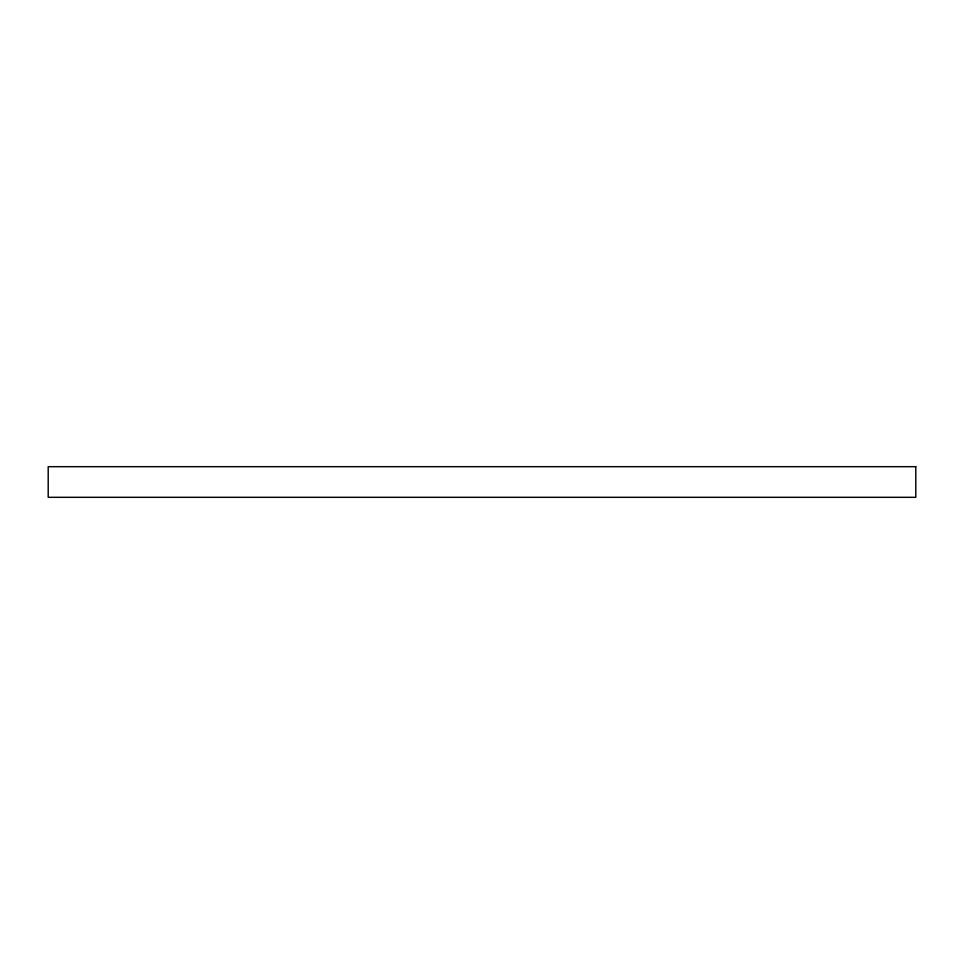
<?xml version="1.0" encoding="UTF-8"?>
<svg xmlns="http://www.w3.org/2000/svg" width="964" height="964" viewBox="0 0 964 964"><rect width="100%" height="100%" fill="white"/><g stroke="black" fill="none" stroke-linecap="round" stroke-linejoin="round"><path stroke-width="1.45" d="M915.8 466.684L48.2 466.684L48.2 497.316L915.8 497.316L915.8 466.684"/></g></svg>
